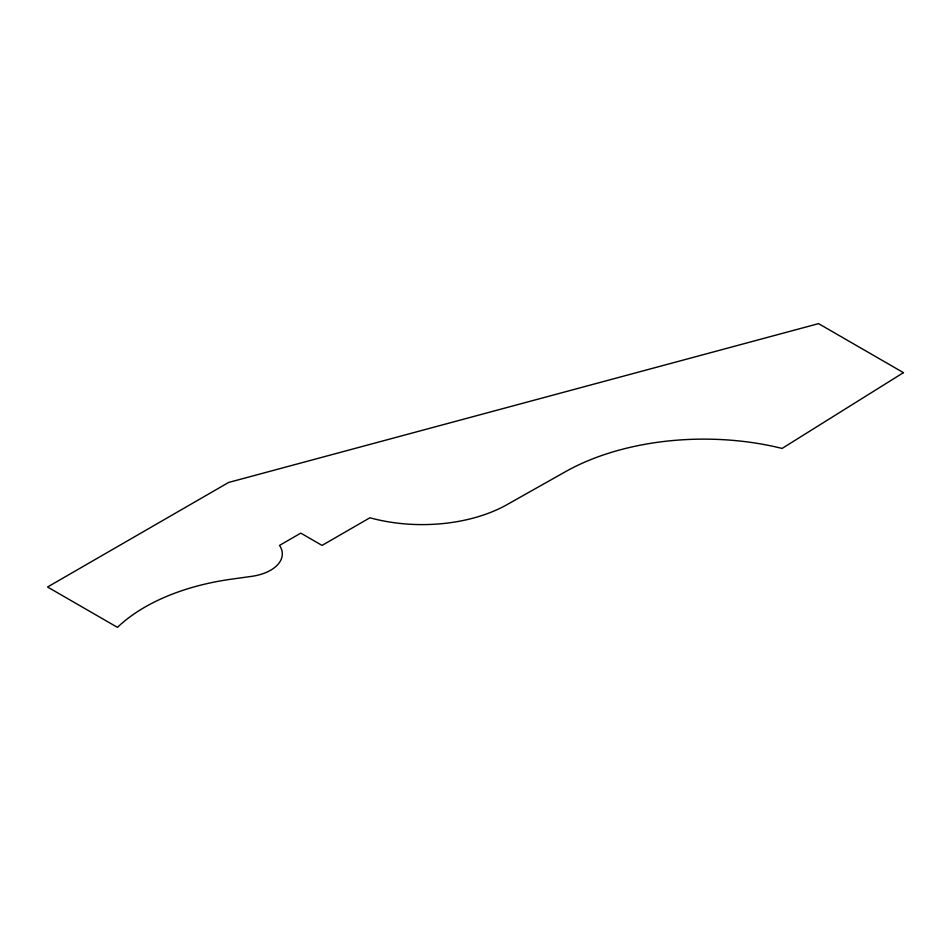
<?xml version="1.0" encoding="UTF-8"?>
<svg xmlns="http://www.w3.org/2000/svg" width="951" height="951" viewBox="0 0 951 951"><rect width="100%" height="100%" fill="white"/><g stroke="black" fill="none" stroke-linecap="round" stroke-linejoin="round"><path stroke-width="1.43" d="M903.45 372.649L782.091 448.432A197.963 114.298 0 0 0 565.548 471.648L506.966 504.672A121.371 70.077 0 0 1 369.927 517.772L322.056 545.41L300.789 533.131L279.511 545.41A39.978 23.086 0 0 1 251.694 576.354L231.355 579.183A182.83 105.561 0 0 0 117.46 627.363L47.55 587.005L228.656 482.442L818.561 323.637L903.45 372.649"/></g></svg>
